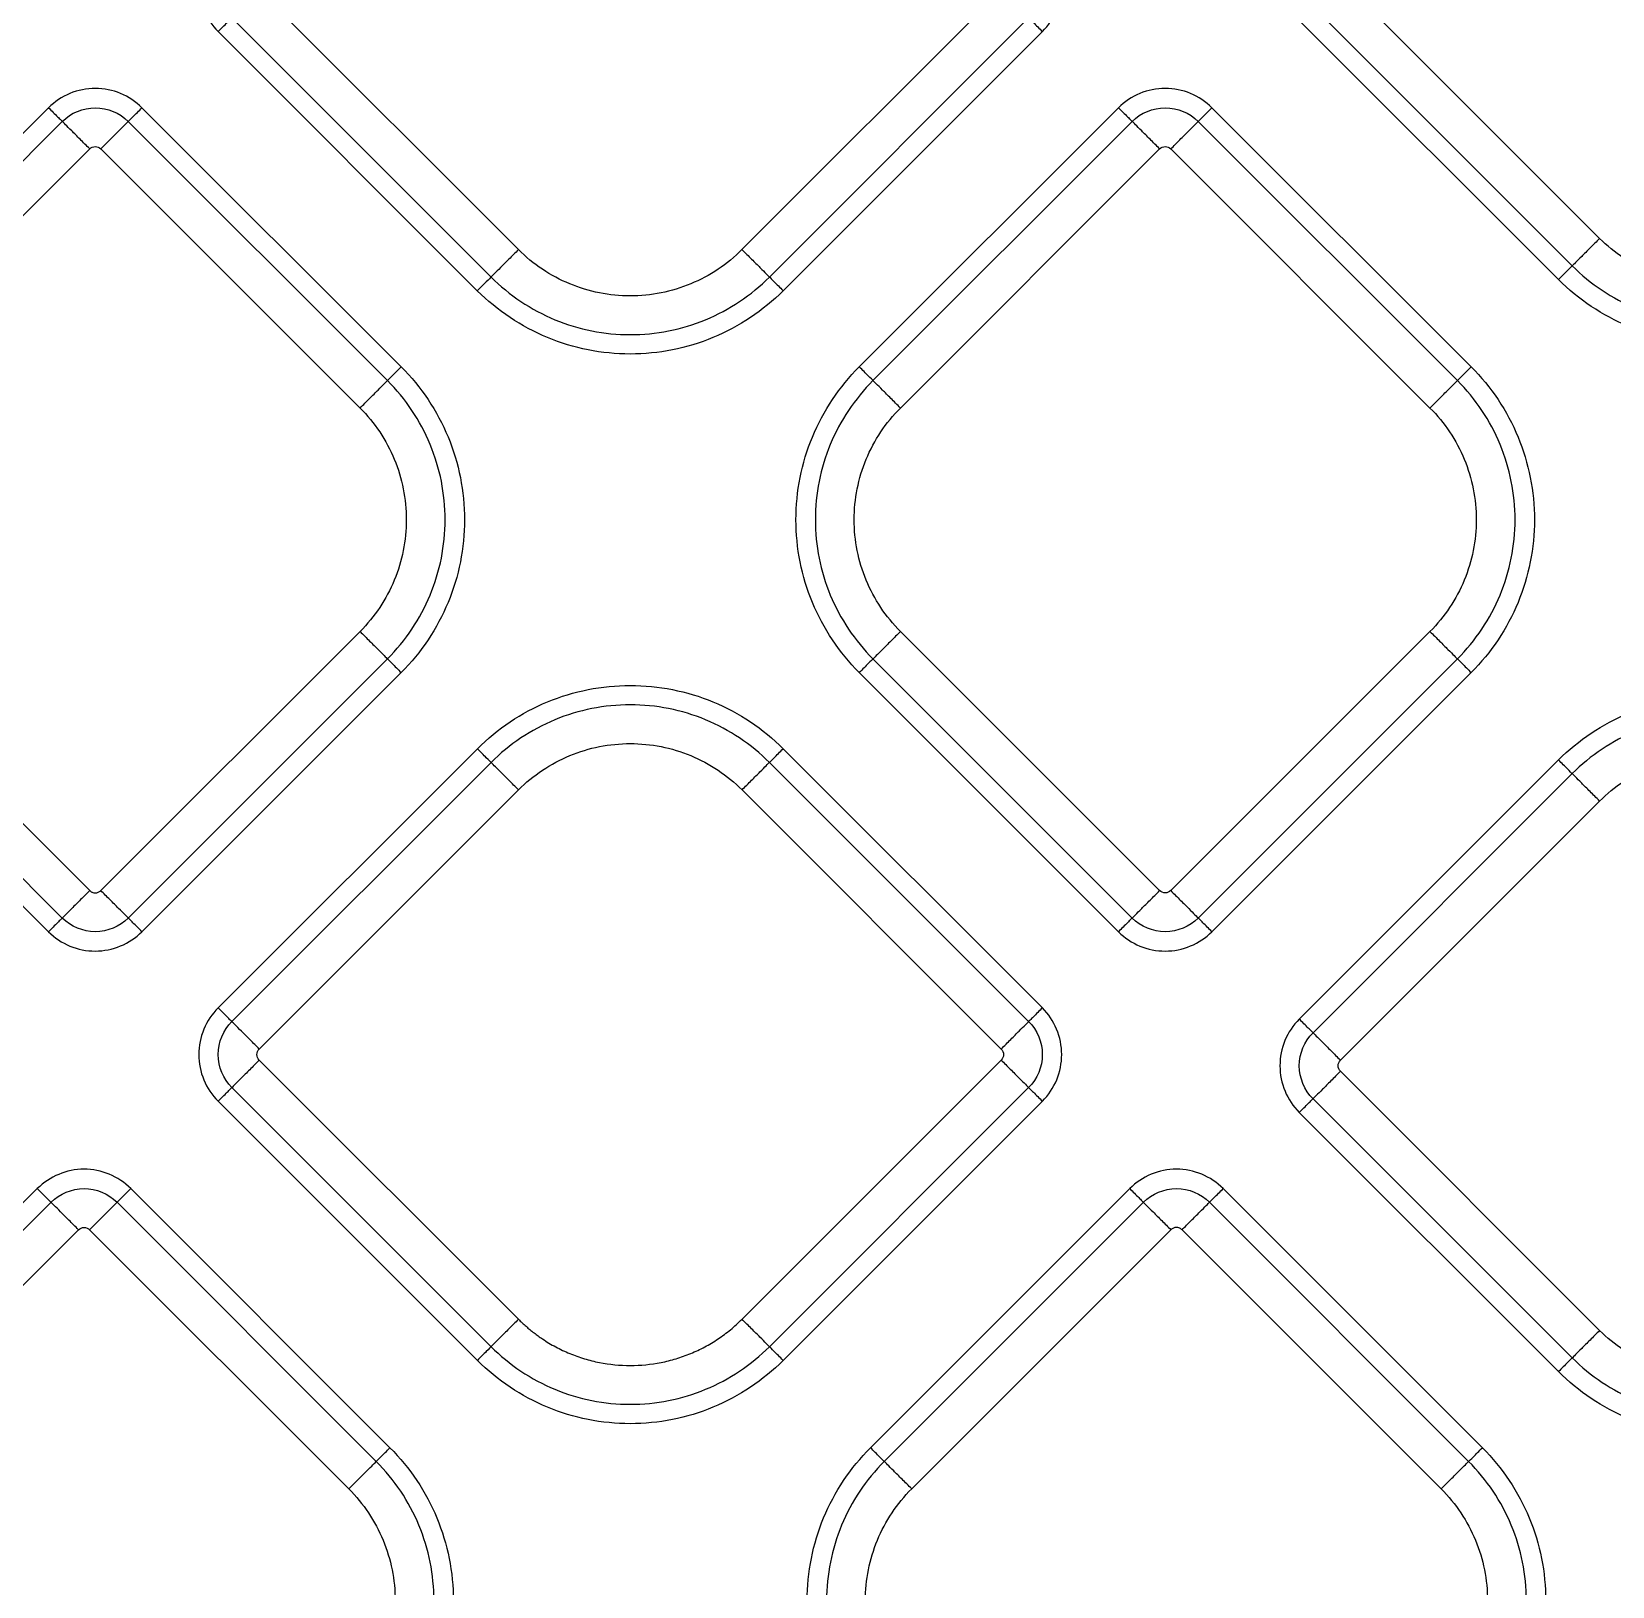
# Model space of a CAD drawing. Extents: x 525 to 613, y 487 to 635.
# Drawn here: x 567.463 to 571.481, y 541.13 to 545.083 of the extents above; entities that cross this region are included whole.
import ezdxf

# ---------------------------------------------------------------- set-up
doc = ezdxf.new("R2010")
doc.units = 0
doc.header["$MEASUREMENT"] = 0
doc.layers.add('1', color=4, linetype='Continuous')
doc.layers.add('STD TEST', color=3, linetype='Continuous')

# ---------------------------------------------------------------- blocks, each defined once
blk = doc.blocks.new('2023 VANGUARD')
at = {"layer": '1', "color": 3, "linetype": 'Continuous', "lineweight": 25}
for p, q in [((2.489, -48.134), (1.8302, -47.4751)), ((-0.259, -48.1625), (-0.9178, -47.5036)), ((0.968, -47.5036), (0.3091, -48.1625)), ((1.7605, -47.5449), (2.4193, -48.2037)), ((-1.0224, -47.6082), (-0.3636, -48.2671)), ((-0.9875, -47.5734), (-0.3287, -48.2322)), ((0.3789, -48.2322), (1.0377, -47.5734)), ((0.4137, -48.2671), (1.0726, -47.6082)), ((1.7256, -47.5797), (2.3845, -48.2386)), ((-1.4534, -47.8018), (-2.1122, -48.4606)), ((-0.5571, -48.4606), (-1.2159, -47.8018)), ((1.2661, -47.8018), (0.6073, -48.4606)), ((2.1624, -48.4606), (1.5036, -47.8018)), ((-1.4185, -47.8366), (-2.0773, -48.4954)), ((-0.592, -48.4954), (-1.2508, -47.8366)), ((1.301, -47.8366), (0.6421, -48.4955)), ((2.1275, -48.4955), (1.4687, -47.8366)), ((-2.0076, -48.5652), (-1.3488, -47.9063)), ((-1.3205, -47.9063), (-0.6617, -48.5652)), ((0.7119, -48.5652), (1.3707, -47.9064)), ((1.399, -47.9064), (2.0578, -48.5652)), ((-1.3488, -49.7921), (-2.0076, -49.1333)), ((-0.6617, -49.1333), (-1.3205, -49.7921)), ((1.3707, -49.7922), (0.7119, -49.1333)), ((2.0578, -49.1333), (1.399, -49.7922)), ((-2.0773, -49.203), (-1.4185, -49.8619)), ((-1.2508, -49.8619), (-0.592, -49.203)), ((0.6421, -49.2031), (1.301, -49.8619)), ((1.4687, -49.8619), (2.1275, -49.2031)), ((-2.1122, -49.2379), (-1.4534, -49.8967)), ((-1.2159, -49.8967), (-0.5571, -49.2379)), ((0.6073, -49.2379), (1.2661, -49.8968)), ((1.5036, -49.8968), (2.1624, -49.2379)), ((-0.3635, -49.4314), (-1.0224, -50.0903)), ((1.0726, -50.0903), (0.4138, -49.4314)), ((-0.3287, -49.4663), (-0.9875, -50.1251)), ((1.0377, -50.1251), (0.3789, -49.4663)), ((2.3844, -49.4599), (1.7256, -50.1188)), ((2.4193, -49.4948), (1.7605, -50.1536)), ((-0.9178, -50.1949), (-0.259, -49.536)), ((0.3092, -49.536), (0.968, -50.1949)), ((1.8302, -50.2234), (2.489, -49.5645)), ((-0.259, -50.882), (-0.9178, -50.2231)), ((0.968, -50.2231), (0.3092, -50.882)), ((2.489, -50.9105), (1.8302, -50.2516)), ((-0.9875, -50.2929), (-0.3287, -50.9517)), ((0.3789, -50.9517), (1.0377, -50.2929)), ((-1.0224, -50.3277), (-0.3635, -50.9866)), ((0.4138, -50.9866), (1.0726, -50.3277)), ((1.7605, -50.3214), (2.4193, -50.9802)), ((1.7256, -50.3562), (2.3844, -51.0151)), ((-1.4819, -50.5498), (-2.1407, -51.2086)), ((-0.5856, -51.2086), (-1.2444, -50.5498)), ((1.2946, -50.5498), (0.6358, -51.2086)), ((2.1909, -51.2086), (1.5321, -50.5498)), ((-1.447, -50.5846), (-2.1059, -51.2435)), ((-0.6205, -51.2435), (-1.2793, -50.5846)), ((1.3295, -50.5846), (0.6707, -51.2434)), ((2.156, -51.2434), (1.4972, -50.5846)), ((-2.0361, -51.3132), (-1.3773, -50.6544)), ((-1.349, -50.6544), (-0.6902, -51.3132)), ((0.7404, -51.3132), (1.3992, -50.6543)), ((1.4275, -50.6543), (2.0863, -51.3132))]:
    blk.add_line(p, q, dxfattribs=at)
for points, knots in [([(-1.0224, -47.3708), (-1.0538, -47.4021), (-1.0716, -47.4451), (-1.0716, -47.5338), (-1.0535, -47.5771), (-1.0224, -47.6082)], [0, 0, 0, 0, 0.5, 0.5, 1, 1, 1, 1]), ([(1.0726, -47.6082), (1.1039, -47.5769), (1.1217, -47.5339), (1.1218, -47.4452), (1.1037, -47.4019), (1.0726, -47.3708)], [0, 0, 0, 0, 0.5, 0.5, 1, 1, 1, 1]), ([(-1.0224, -47.6082), (-1.0186, -47.6044), (-1.0146, -47.6004), (-1.0067, -47.5925), (-1.0029, -47.5887), (-0.9963, -47.5821), (-0.9935, -47.5794), (-0.9895, -47.5753), (-0.9882, -47.574), (-0.9875, -47.5734)], [0, 0, 0, 0, 0.25, 0.25, 0.5, 0.5, 0.75, 0.75, 1, 1, 1, 1]), ([(1.0377, -47.5734), (1.0383, -47.574), (1.0396, -47.5753), (1.0437, -47.5794), (1.0464, -47.5821), (1.053, -47.5887), (1.0568, -47.5925), (1.0647, -47.6004), (1.0688, -47.6044), (1.0726, -47.6082)], [0, 0, 0, 0, 0.25, 0.25, 0.5, 0.5, 0.75, 0.75, 1, 1, 1, 1]), ([(-1.2159, -47.8018), (-1.2473, -47.7704), (-1.2903, -47.7526), (-1.3789, -47.7526), (-1.4223, -47.7706), (-1.4534, -47.8018)], [0, 0, 0, 0, 0.5, 0.5, 1, 1, 1, 1]), ([(1.5036, -47.8018), (1.4722, -47.7704), (1.4292, -47.7526), (1.3406, -47.7526), (1.2972, -47.7707), (1.2661, -47.8018)], [0, 0, 0, 0, 0.5, 0.5, 1, 1, 1, 1]), ([(-1.4534, -47.8018), (-1.4496, -47.8056), (-1.4455, -47.8096), (-1.4377, -47.8175), (-1.4338, -47.8213), (-1.4273, -47.8279), (-1.4245, -47.8306), (-1.4204, -47.8347), (-1.4191, -47.836), (-1.4185, -47.8366)], [0, 0, 0, 0, 0.25, 0.25, 0.5, 0.5, 0.75, 0.75, 1, 1, 1, 1]), ([(-1.4185, -47.8366), (-1.3965, -47.8146), (-1.3659, -47.8019), (-1.3033, -47.8019), (-1.2729, -47.8145), (-1.2508, -47.8366)], [0, 0, 0, 0, 0.5, 0.5, 1, 1, 1, 1]), ([(-1.2508, -47.8366), (-1.2502, -47.836), (-1.2489, -47.8347), (-1.2448, -47.8306), (-1.242, -47.8279), (-1.2355, -47.8213), (-1.2316, -47.8175), (-1.2238, -47.8096), (-1.2197, -47.8056), (-1.2159, -47.8018)], [0, 0, 0, 0, 0.25, 0.25, 0.5, 0.5, 0.75, 0.75, 1, 1, 1, 1]), ([(1.2661, -47.8018), (1.2699, -47.8056), (1.274, -47.8096), (1.2818, -47.8175), (1.2856, -47.8213), (1.2922, -47.8279), (1.295, -47.8307), (1.299, -47.8347), (1.3003, -47.836), (1.301, -47.8366)], [0, 0, 0, 0, 0.25, 0.25, 0.5, 0.5, 0.75, 0.75, 1, 1, 1, 1]), ([(1.301, -47.8366), (1.3229, -47.8147), (1.3536, -47.8019), (1.4162, -47.8019), (1.4465, -47.8145), (1.4687, -47.8366)], [0, 0, 0, 0, 0.5, 0.5, 1, 1, 1, 1]), ([(1.4687, -47.8366), (1.4693, -47.836), (1.4706, -47.8347), (1.4747, -47.8307), (1.4774, -47.8279), (1.484, -47.8213), (1.4878, -47.8175), (1.4957, -47.8096), (1.4998, -47.8056), (1.5036, -47.8018)], [0, 0, 0, 0, 0.25, 0.25, 0.5, 0.5, 0.75, 0.75, 1, 1, 1, 1]), ([(-1.3488, -47.9063), (-1.3571, -47.8981), (-1.3653, -47.8898), (-1.3809, -47.8743), (-1.3881, -47.867), (-1.4008, -47.8544), (-1.4061, -47.849), (-1.4143, -47.8408), (-1.4171, -47.838), (-1.4185, -47.8366)], [0, 0, 0, 0, 0.25, 0.25, 0.5, 0.5, 0.75, 0.75, 1, 1, 1, 1]), ([(-1.3205, -47.9063), (-1.3131, -47.8989), (-1.3052, -47.891), (-1.2897, -47.8755), (-1.2821, -47.8679), (-1.2688, -47.8546), (-1.2631, -47.8489), (-1.2548, -47.8406), (-1.2521, -47.8379), (-1.2508, -47.8366)], [0, 0, 0, 0, 0.25, 0.25, 0.5, 0.5, 0.75, 0.75, 1, 1, 1, 1]), ([(1.3707, -47.9064), (1.3624, -47.8981), (1.3542, -47.8898), (1.3386, -47.8743), (1.3314, -47.867), (1.3187, -47.8544), (1.3134, -47.849), (1.3052, -47.8408), (1.3024, -47.838), (1.301, -47.8366)], [0, 0, 0, 0, 0.25, 0.25, 0.5, 0.5, 0.75, 0.75, 1, 1, 1, 1]), ([(1.399, -47.9064), (1.4064, -47.899), (1.4143, -47.8911), (1.4298, -47.8755), (1.4374, -47.8679), (1.4507, -47.8546), (1.4564, -47.849), (1.4647, -47.8406), (1.4674, -47.8379), (1.4687, -47.8366)], [0, 0, 0, 0, 0.25, 0.25, 0.5, 0.5, 0.75, 0.75, 1, 1, 1, 1]), ([(-1.3488, -47.9063), (-1.3451, -47.9026), (-1.3399, -47.9005), (-1.3294, -47.9005), (-1.3242, -47.9026), (-1.3205, -47.9063)], [0, 0, 0, 0, 0.5, 0.5, 1, 1, 1, 1]), ([(1.3707, -47.9064), (1.3744, -47.9027), (1.3796, -47.9005), (1.3901, -47.9005), (1.3953, -47.9027), (1.399, -47.9064)], [0, 0, 0, 0, 0.5, 0.5, 1, 1, 1, 1]), ([(-0.259, -48.1625), (-0.2673, -48.1708), (-0.2755, -48.179), (-0.2911, -48.1945), (-0.2983, -48.2018), (-0.3109, -48.2144), (-0.3163, -48.2198), (-0.3245, -48.228), (-0.3273, -48.2308), (-0.3287, -48.2322)], [0, 0, 0, 0, 0.25, 0.25, 0.5, 0.5, 0.75, 0.75, 1, 1, 1, 1]), ([(0.3091, -48.1625), (0.272, -48.1997), (0.2274, -48.2294), (0.1302, -48.2697), (0.0777, -48.2801), (-0.0275, -48.2801), (-0.0801, -48.2697), (-0.1772, -48.2294), (-0.2218, -48.1997), (-0.259, -48.1625)], [0, 0, 0, 0, 0.25, 0.25, 0.5, 0.5, 0.75, 0.75, 1, 1, 1, 1]), ([(0.3091, -48.1625), (0.3174, -48.1708), (0.3257, -48.179), (0.3412, -48.1945), (0.3485, -48.2018), (0.3611, -48.2144), (0.3665, -48.2198), (0.3747, -48.228), (0.3775, -48.2308), (0.3789, -48.2322)], [0, 0, 0, 0, 0.25, 0.25, 0.5, 0.5, 0.75, 0.75, 1, 1, 1, 1]), ([(2.489, -48.134), (2.4808, -48.1422), (2.4725, -48.1505), (2.457, -48.166), (2.4497, -48.1733), (2.4371, -48.1859), (2.4317, -48.1913), (2.4235, -48.1995), (2.4207, -48.2023), (2.4193, -48.2037)], [0, 0, 0, 0, 0.25, 0.25, 0.5, 0.5, 0.75, 0.75, 1, 1, 1, 1]), ([(3.0572, -48.134), (3.02, -48.1712), (2.9754, -48.2009), (2.8783, -48.2412), (2.8257, -48.2516), (2.7205, -48.2516), (2.668, -48.2412), (2.5708, -48.2009), (2.5262, -48.1712), (2.489, -48.134)], [0, 0, 0, 0, 0.25, 0.25, 0.5, 0.5, 0.75, 0.75, 1, 1, 1, 1]), ([(2.4193, -48.2037), (2.4179, -48.2051), (2.4136, -48.2094), (2.401, -48.222), (2.3927, -48.2303), (2.3845, -48.2386)], [0, 0, 0, 0, 0.5, 0.5, 1, 1, 1, 1]), ([(2.4193, -48.2037), (2.4656, -48.25), (2.5211, -48.2871), (2.6421, -48.3372), (2.7076, -48.3502), (2.8386, -48.3502), (2.9041, -48.3372), (3.0251, -48.2871), (3.0806, -48.25), (3.1269, -48.2037)], [0, 0, 0, 0, 0.25, 0.25, 0.5, 0.5, 0.75, 0.75, 1, 1, 1, 1]), ([(-0.3287, -48.2322), (-0.3301, -48.2336), (-0.3344, -48.2379), (-0.3471, -48.2506), (-0.3553, -48.2588), (-0.3636, -48.2671)], [0, 0, 0, 0, 0.5, 0.5, 1, 1, 1, 1]), ([(-0.3287, -48.2322), (-0.2824, -48.2785), (-0.2269, -48.3156), (-0.1059, -48.3657), (-0.0404, -48.3787), (0.0906, -48.3787), (0.156, -48.3657), (0.2771, -48.3156), (0.3326, -48.2785), (0.3789, -48.2322)], [0, 0, 0, 0, 0.25, 0.25, 0.5, 0.5, 0.75, 0.75, 1, 1, 1, 1]), ([(0.3789, -48.2322), (0.3802, -48.2336), (0.3846, -48.2379), (0.3972, -48.2506), (0.4055, -48.2588), (0.4137, -48.2671)], [0, 0, 0, 0, 0.5, 0.5, 1, 1, 1, 1]), ([(3.1618, -48.2386), (3.1109, -48.2894), (3.0499, -48.3302), (2.917, -48.3852), (2.8451, -48.3995), (2.7012, -48.3995), (2.6292, -48.3852), (2.4963, -48.3302), (2.4353, -48.2894), (2.3845, -48.2386)], [0, 0, 0, 0, 0.25, 0.25, 0.5, 0.5, 0.75, 0.75, 1, 1, 1, 1]), ([(0.4137, -48.2671), (0.3629, -48.3179), (0.3019, -48.3587), (0.1689, -48.4137), (0.097, -48.428), (-0.0469, -48.428), (-0.1188, -48.4137), (-0.2517, -48.3587), (-0.3127, -48.3179), (-0.3636, -48.2671)], [0, 0, 0, 0, 0.25, 0.25, 0.5, 0.5, 0.75, 0.75, 1, 1, 1, 1]), ([(-0.592, -48.4954), (-0.5906, -48.4941), (-0.5862, -48.4897), (-0.5736, -48.4771), (-0.5654, -48.4689), (-0.5571, -48.4606)], [0, 0, 0, 0, 0.5, 0.5, 1, 1, 1, 1]), ([(-0.5571, -48.4606), (-0.5062, -48.5115), (-0.4655, -48.5724), (-0.4104, -48.7054), (-0.3961, -48.7773), (-0.3961, -48.9212), (-0.4104, -48.9931), (-0.4655, -49.126), (-0.5062, -49.187), (-0.5571, -49.2379)], [0, 0, 0, 0, 0.25, 0.25, 0.5, 0.5, 0.75, 0.75, 1, 1, 1, 1]), ([(0.6073, -49.2379), (0.5564, -49.187), (0.5157, -49.1261), (0.4606, -48.9931), (0.4463, -48.9212), (0.4463, -48.7773), (0.4606, -48.7054), (0.5157, -48.5725), (0.5564, -48.5115), (0.6073, -48.4606)], [0, 0, 0, 0, 0.25, 0.25, 0.5, 0.5, 0.75, 0.75, 1, 1, 1, 1]), ([(0.6421, -48.4955), (0.6408, -48.4941), (0.6364, -48.4898), (0.6238, -48.4771), (0.6155, -48.4689), (0.6073, -48.4606)], [0, 0, 0, 0, 0.5, 0.5, 1, 1, 1, 1]), ([(2.1275, -48.4955), (2.1289, -48.4941), (2.1333, -48.4898), (2.1459, -48.4771), (2.1541, -48.4689), (2.1624, -48.4606)], [0, 0, 0, 0, 0.5, 0.5, 1, 1, 1, 1]), ([(2.1624, -48.4606), (2.2133, -48.5115), (2.254, -48.5725), (2.3091, -48.7054), (2.3234, -48.7773), (2.3234, -48.9212), (2.3091, -48.9931), (2.254, -49.1261), (2.2133, -49.187), (2.1624, -49.2379)], [0, 0, 0, 0, 0.25, 0.25, 0.5, 0.5, 0.75, 0.75, 1, 1, 1, 1]), ([(-0.6617, -48.5652), (-0.6534, -48.5569), (-0.6451, -48.5486), (-0.6296, -48.5331), (-0.6223, -48.5258), (-0.6097, -48.5132), (-0.6043, -48.5078), (-0.5962, -48.4996), (-0.5933, -48.4968), (-0.592, -48.4954)], [0, 0, 0, 0, 0.25, 0.25, 0.5, 0.5, 0.75, 0.75, 1, 1, 1, 1]), ([(-0.592, -49.203), (-0.5456, -49.1567), (-0.5086, -49.1012), (-0.4584, -48.9802), (-0.4454, -48.9147), (-0.4454, -48.7837), (-0.4584, -48.7183), (-0.5086, -48.5973), (-0.5456, -48.5418), (-0.592, -48.4954)], [0, 0, 0, 0, 0.25, 0.25, 0.5, 0.5, 0.75, 0.75, 1, 1, 1, 1]), ([(0.6421, -48.4955), (0.5958, -48.5418), (0.5587, -48.5973), (0.5086, -48.7183), (0.4956, -48.7838), (0.4956, -48.9148), (0.5086, -48.9802), (0.5587, -49.1012), (0.5958, -49.1567), (0.6421, -49.2031)], [0, 0, 0, 0, 0.25, 0.25, 0.5, 0.5, 0.75, 0.75, 1, 1, 1, 1]), ([(0.7119, -48.5652), (0.7036, -48.5569), (0.6953, -48.5487), (0.6798, -48.5331), (0.6725, -48.5259), (0.6599, -48.5132), (0.6545, -48.5079), (0.6463, -48.4997), (0.6435, -48.4969), (0.6421, -48.4955)], [0, 0, 0, 0, 0.25, 0.25, 0.5, 0.5, 0.75, 0.75, 1, 1, 1, 1]), ([(2.0578, -48.5652), (2.0661, -48.5569), (2.0743, -48.5487), (2.0899, -48.5331), (2.0971, -48.5259), (2.1098, -48.5132), (2.1151, -48.5079), (2.1233, -48.4997), (2.1262, -48.4969), (2.1275, -48.4955)], [0, 0, 0, 0, 0.25, 0.25, 0.5, 0.5, 0.75, 0.75, 1, 1, 1, 1]), ([(2.1275, -49.2031), (2.1738, -49.1567), (2.2109, -49.1012), (2.2611, -48.9802), (2.2741, -48.9148), (2.2741, -48.7838), (2.2611, -48.7183), (2.2109, -48.5973), (2.1738, -48.5418), (2.1275, -48.4955)], [0, 0, 0, 0, 0.25, 0.25, 0.5, 0.5, 0.75, 0.75, 1, 1, 1, 1]), ([(-0.6617, -48.5652), (-0.6245, -48.6024), (-0.5947, -48.6469), (-0.5545, -48.7441), (-0.544, -48.7966), (-0.544, -48.9018), (-0.5545, -48.9544), (-0.5947, -49.0516), (-0.6245, -49.0961), (-0.6617, -49.1333)], [0, 0, 0, 0, 0.25, 0.25, 0.5, 0.5, 0.75, 0.75, 1, 1, 1, 1]), ([(0.7119, -49.1333), (0.6747, -49.0961), (0.6449, -49.0516), (0.6047, -48.9544), (0.5942, -48.9019), (0.5942, -48.7967), (0.6047, -48.7441), (0.6449, -48.6469), (0.6747, -48.6024), (0.7119, -48.5652)], [0, 0, 0, 0, 0.25, 0.25, 0.5, 0.5, 0.75, 0.75, 1, 1, 1, 1]), ([(2.0578, -48.5652), (2.095, -48.6024), (2.1248, -48.6469), (2.165, -48.7441), (2.1755, -48.7967), (2.1755, -48.9019), (2.165, -48.9544), (2.1248, -49.0516), (2.095, -49.0961), (2.0578, -49.1333)], [0, 0, 0, 0, 0.25, 0.25, 0.5, 0.5, 0.75, 0.75, 1, 1, 1, 1]), ([(-0.6617, -49.1333), (-0.6534, -49.1416), (-0.6451, -49.1498), (-0.6296, -49.1654), (-0.6223, -49.1726), (-0.6097, -49.1853), (-0.6043, -49.1906), (-0.5962, -49.1988), (-0.5933, -49.2016), (-0.592, -49.203)], [0, 0, 0, 0, 0.25, 0.25, 0.5, 0.5, 0.75, 0.75, 1, 1, 1, 1]), ([(0.7119, -49.1333), (0.7036, -49.1416), (0.6953, -49.1499), (0.6798, -49.1654), (0.6725, -49.1727), (0.6599, -49.1853), (0.6545, -49.1907), (0.6463, -49.1989), (0.6435, -49.2017), (0.6421, -49.2031)], [0, 0, 0, 0, 0.25, 0.25, 0.5, 0.5, 0.75, 0.75, 1, 1, 1, 1]), ([(2.0578, -49.1333), (2.0661, -49.1416), (2.0743, -49.1499), (2.0899, -49.1654), (2.0971, -49.1727), (2.1098, -49.1853), (2.1151, -49.1907), (2.1233, -49.1989), (2.1262, -49.2017), (2.1275, -49.2031)], [0, 0, 0, 0, 0.25, 0.25, 0.5, 0.5, 0.75, 0.75, 1, 1, 1, 1]), ([(-0.592, -49.203), (-0.5906, -49.2044), (-0.5862, -49.2087), (-0.5736, -49.2214), (-0.5654, -49.2296), (-0.5571, -49.2379)], [0, 0, 0, 0, 0.5, 0.5, 1, 1, 1, 1]), ([(0.6421, -49.2031), (0.6408, -49.2044), (0.6364, -49.2088), (0.6238, -49.2214), (0.6155, -49.2296), (0.6073, -49.2379)], [0, 0, 0, 0, 0.5, 0.5, 1, 1, 1, 1]), ([(2.1275, -49.2031), (2.1289, -49.2044), (2.1333, -49.2088), (2.1459, -49.2214), (2.1541, -49.2296), (2.1624, -49.2379)], [0, 0, 0, 0, 0.5, 0.5, 1, 1, 1, 1]), ([(-0.3635, -49.4314), (-0.3127, -49.3806), (-0.2517, -49.3398), (-0.1188, -49.2848), (-0.0468, -49.2705), (0.0971, -49.2705), (0.169, -49.2848), (0.3019, -49.3398), (0.3629, -49.3806), (0.4138, -49.4314)], [0, 0, 0, 0, 0.25, 0.25, 0.5, 0.5, 0.75, 0.75, 1, 1, 1, 1]), ([(0.3789, -49.4663), (0.3326, -49.42), (0.2771, -49.3829), (0.1561, -49.3328), (0.0906, -49.3198), (-0.0404, -49.3198), (-0.1059, -49.3328), (-0.2269, -49.3829), (-0.2824, -49.42), (-0.3287, -49.4663)], [0, 0, 0, 0, 0.25, 0.25, 0.5, 0.5, 0.75, 0.75, 1, 1, 1, 1]), ([(2.3844, -49.4599), (2.4353, -49.4091), (2.4963, -49.3683), (2.6292, -49.3133), (2.7011, -49.299), (2.845, -49.299), (2.9169, -49.3133), (3.0499, -49.3683), (3.1109, -49.4091), (3.1617, -49.4599)], [0, 0, 0, 0, 0.25, 0.25, 0.5, 0.5, 0.75, 0.75, 1, 1, 1, 1]), ([(3.1269, -49.4948), (3.0806, -49.4485), (3.0251, -49.4114), (2.904, -49.3613), (2.8386, -49.3483), (2.7076, -49.3483), (2.6421, -49.3613), (2.5211, -49.4114), (2.4656, -49.4485), (2.4193, -49.4948)], [0, 0, 0, 0, 0.25, 0.25, 0.5, 0.5, 0.75, 0.75, 1, 1, 1, 1]), ([(-0.259, -49.536), (-0.2218, -49.4988), (-0.1772, -49.4691), (-0.08, -49.4288), (-0.0275, -49.4184), (0.0777, -49.4184), (0.1303, -49.4288), (0.2274, -49.4691), (0.272, -49.4988), (0.3092, -49.536)], [0, 0, 0, 0, 0.25, 0.25, 0.5, 0.5, 0.75, 0.75, 1, 1, 1, 1]), ([(-0.3287, -49.4663), (-0.3301, -49.4649), (-0.3344, -49.4606), (-0.347, -49.4479), (-0.3553, -49.4397), (-0.3635, -49.4314)], [0, 0, 0, 0, 0.5, 0.5, 1, 1, 1, 1]), ([(0.3789, -49.4663), (0.3803, -49.4649), (0.3846, -49.4606), (0.3973, -49.4479), (0.4055, -49.4397), (0.4138, -49.4314)], [0, 0, 0, 0, 0.5, 0.5, 1, 1, 1, 1]), ([(2.489, -49.5645), (2.5262, -49.5273), (2.5708, -49.4976), (2.6679, -49.4573), (2.7205, -49.4469), (2.8257, -49.4469), (2.8782, -49.4573), (2.9754, -49.4976), (3.02, -49.5273), (3.0571, -49.5645)], [0, 0, 0, 0, 0.25, 0.25, 0.5, 0.5, 0.75, 0.75, 1, 1, 1, 1]), ([(-0.259, -49.536), (-0.2672, -49.5278), (-0.2755, -49.5195), (-0.291, -49.504), (-0.2983, -49.4967), (-0.3109, -49.4841), (-0.3163, -49.4787), (-0.3245, -49.4705), (-0.3273, -49.4677), (-0.3287, -49.4663)], [0, 0, 0, 0, 0.25, 0.25, 0.5, 0.5, 0.75, 0.75, 1, 1, 1, 1]), ([(0.3092, -49.536), (0.3174, -49.5278), (0.3257, -49.5195), (0.3412, -49.504), (0.3485, -49.4967), (0.3611, -49.4841), (0.3665, -49.4787), (0.3747, -49.4705), (0.3775, -49.4677), (0.3789, -49.4663)], [0, 0, 0, 0, 0.25, 0.25, 0.5, 0.5, 0.75, 0.75, 1, 1, 1, 1]), ([(2.4193, -49.4948), (2.4179, -49.4934), (2.4136, -49.4891), (2.4009, -49.4765), (2.3927, -49.4682), (2.3844, -49.4599)], [0, 0, 0, 0, 0.5, 0.5, 1, 1, 1, 1]), ([(2.489, -49.5645), (2.4807, -49.5563), (2.4725, -49.548), (2.4569, -49.5325), (2.4497, -49.5252), (2.4371, -49.5126), (2.4317, -49.5072), (2.4235, -49.499), (2.4207, -49.4962), (2.4193, -49.4948)], [0, 0, 0, 0, 0.25, 0.25, 0.5, 0.5, 0.75, 0.75, 1, 1, 1, 1]), ([(-1.3488, -49.7921), (-1.3562, -49.7995), (-1.3641, -49.8074), (-1.3796, -49.823), (-1.3872, -49.8306), (-1.4005, -49.8439), (-1.4062, -49.8495), (-1.4145, -49.8579), (-1.4172, -49.8606), (-1.4185, -49.8619)], [0, 0, 0, 0, 0.25, 0.25, 0.5, 0.5, 0.75, 0.75, 1, 1, 1, 1]), ([(-1.3488, -49.7921), (-1.3482, -49.7927), (-1.3469, -49.7939), (-1.3447, -49.7954), (-1.3419, -49.7967), (-1.3386, -49.7977), (-1.3347, -49.7981), (-1.3307, -49.7977), (-1.327, -49.7966), (-1.3234, -49.7948), (-1.3215, -49.793), (-1.3205, -49.7921)], [0, 0, 0, 0, 0.083478, 0.166388, 0.250171, 0.374789, 0.500105, 0.62472, 0.750039, 0.874841, 1, 1, 1, 1]), ([(-1.2508, -49.8619), (-1.2521, -49.8606), (-1.2548, -49.8579), (-1.2631, -49.8495), (-1.2688, -49.8439), (-1.2821, -49.8306), (-1.2897, -49.823), (-1.3052, -49.8074), (-1.3131, -49.7995), (-1.3205, -49.7921)], [0, 0, 0, 0, 0.25, 0.25, 0.5, 0.5, 0.75, 0.75, 1, 1, 1, 1]), ([(1.301, -49.8619), (1.3024, -49.8605), (1.3052, -49.8577), (1.3134, -49.8495), (1.3187, -49.8441), (1.3314, -49.8315), (1.3386, -49.8242), (1.3542, -49.8087), (1.3624, -49.8004), (1.3707, -49.7922)], [0, 0, 0, 0, 0.25, 0.25, 0.5, 0.5, 0.75, 0.75, 1, 1, 1, 1]), ([(1.399, -49.7922), (1.3953, -49.7959), (1.3901, -49.798), (1.3796, -49.798), (1.3744, -49.7959), (1.3707, -49.7922)], [0, 0, 0, 0, 0.5, 0.5, 1, 1, 1, 1]), ([(1.399, -49.7922), (1.4072, -49.8004), (1.4155, -49.8087), (1.431, -49.8242), (1.4383, -49.8315), (1.4509, -49.8441), (1.4563, -49.8495), (1.4645, -49.8577), (1.4673, -49.8605), (1.4687, -49.8619)], [0, 0, 0, 0, 0.25, 0.25, 0.5, 0.5, 0.75, 0.75, 1, 1, 1, 1]), ([(-1.4185, -49.8619), (-1.4191, -49.8625), (-1.4204, -49.8638), (-1.4245, -49.8678), (-1.4273, -49.8706), (-1.4338, -49.8772), (-1.4377, -49.881), (-1.4455, -49.8889), (-1.4496, -49.8929), (-1.4534, -49.8967)], [0, 0, 0, 0, 0.25, 0.25, 0.5, 0.5, 0.75, 0.75, 1, 1, 1, 1]), ([(-1.4534, -49.8967), (-1.422, -49.9281), (-1.3791, -49.9459), (-1.2904, -49.9459), (-1.247, -49.9278), (-1.2159, -49.8967)], [0, 0, 0, 0, 0.5, 0.5, 1, 1, 1, 1]), ([(-1.2508, -49.8619), (-1.2728, -49.8838), (-1.3034, -49.8966), (-1.366, -49.8966), (-1.3964, -49.884), (-1.4185, -49.8619)], [0, 0, 0, 0, 0.5, 0.5, 1, 1, 1, 1]), ([(-1.2159, -49.8967), (-1.2197, -49.8929), (-1.2238, -49.8889), (-1.2316, -49.881), (-1.2355, -49.8772), (-1.242, -49.8706), (-1.2448, -49.8678), (-1.2489, -49.8638), (-1.2502, -49.8625), (-1.2508, -49.8619)], [0, 0, 0, 0, 0.25, 0.25, 0.5, 0.5, 0.75, 0.75, 1, 1, 1, 1]), ([(1.301, -49.8619), (1.3003, -49.8625), (1.299, -49.8638), (1.295, -49.8679), (1.2922, -49.8706), (1.2856, -49.8772), (1.2818, -49.881), (1.274, -49.8889), (1.2699, -49.8929), (1.2661, -49.8968)], [0, 0, 0, 0, 0.25, 0.25, 0.5, 0.5, 0.75, 0.75, 1, 1, 1, 1]), ([(1.2661, -49.8968), (1.2975, -49.9281), (1.3404, -49.9459), (1.4291, -49.9459), (1.4725, -49.9279), (1.5036, -49.8968)], [0, 0, 0, 0, 0.5, 0.5, 1, 1, 1, 1]), ([(1.4687, -49.8619), (1.4467, -49.8839), (1.4161, -49.8966), (1.3535, -49.8966), (1.3231, -49.884), (1.301, -49.8619)], [0, 0, 0, 0, 0.5, 0.5, 1, 1, 1, 1]), ([(1.5036, -49.8968), (1.4998, -49.8929), (1.4957, -49.8889), (1.4878, -49.881), (1.484, -49.8772), (1.4774, -49.8706), (1.4747, -49.8679), (1.4706, -49.8638), (1.4693, -49.8625), (1.4687, -49.8619)], [0, 0, 0, 0, 0.25, 0.25, 0.5, 0.5, 0.75, 0.75, 1, 1, 1, 1]), ([(-1.0224, -50.0903), (-1.0537, -50.1216), (-1.0715, -50.1646), (-1.0716, -50.2533), (-1.0535, -50.2966), (-1.0224, -50.3277)], [0, 0, 0, 0, 0.5, 0.5, 1, 1, 1, 1]), ([(-0.9875, -50.1251), (-0.9881, -50.1245), (-0.9894, -50.1232), (-0.9935, -50.1192), (-0.9963, -50.1164), (-1.0028, -50.1098), (-1.0067, -50.106), (-1.0145, -50.0981), (-1.0186, -50.0941), (-1.0224, -50.0903)], [0, 0, 0, 0, 0.25, 0.25, 0.5, 0.5, 0.75, 0.75, 1, 1, 1, 1]), ([(1.0726, -50.0903), (1.0688, -50.0941), (1.0647, -50.0981), (1.0569, -50.106), (1.0531, -50.1098), (1.0465, -50.1164), (1.0437, -50.1192), (1.0397, -50.1232), (1.0384, -50.1245), (1.0377, -50.1251)], [0, 0, 0, 0, 0.25, 0.25, 0.5, 0.5, 0.75, 0.75, 1, 1, 1, 1]), ([(1.0726, -50.3277), (1.104, -50.2964), (1.1218, -50.2534), (1.1218, -50.1647), (1.1037, -50.1214), (1.0726, -50.0903)], [0, 0, 0, 0, 0.5, 0.5, 1, 1, 1, 1]), ([(-0.9875, -50.2929), (-1.0095, -50.2709), (-1.0223, -50.2403), (-1.0222, -50.1776), (-1.0097, -50.1473), (-0.9875, -50.1251)], [0, 0, 0, 0, 0.5, 0.5, 1, 1, 1, 1]), ([(-0.9178, -50.1949), (-0.9252, -50.1875), (-0.9331, -50.1795), (-0.9486, -50.164), (-0.9562, -50.1564), (-0.9695, -50.1431), (-0.9752, -50.1375), (-0.9835, -50.1291), (-0.9862, -50.1264), (-0.9875, -50.1251)], [0, 0, 0, 0, 0.25, 0.25, 0.5, 0.5, 0.75, 0.75, 1, 1, 1, 1]), ([(0.968, -50.1949), (0.9763, -50.1866), (0.9845, -50.1783), (1.0001, -50.1628), (1.0073, -50.1555), (1.02, -50.1429), (1.0253, -50.1375), (1.0335, -50.1293), (1.0364, -50.1265), (1.0377, -50.1251)], [0, 0, 0, 0, 0.25, 0.25, 0.5, 0.5, 0.75, 0.75, 1, 1, 1, 1]), ([(1.0377, -50.1251), (1.0597, -50.1471), (1.0725, -50.1777), (1.0725, -50.2404), (1.0599, -50.2707), (1.0377, -50.2929)], [0, 0, 0, 0, 0.5, 0.5, 1, 1, 1, 1]), ([(1.7256, -50.1188), (1.6942, -50.1501), (1.6764, -50.1931), (1.6764, -50.2818), (1.6945, -50.3251), (1.7256, -50.3562)], [0, 0, 0, 0, 0.5, 0.5, 1, 1, 1, 1]), ([(1.7605, -50.1536), (1.7598, -50.153), (1.7585, -50.1517), (1.7545, -50.1477), (1.7517, -50.1449), (1.7451, -50.1383), (1.7413, -50.1345), (1.7334, -50.1266), (1.7294, -50.1226), (1.7256, -50.1188)], [0, 0, 0, 0, 0.25, 0.25, 0.5, 0.5, 0.75, 0.75, 1, 1, 1, 1]), ([(1.7605, -50.3214), (1.7385, -50.2994), (1.7257, -50.2688), (1.7257, -50.2061), (1.7383, -50.1758), (1.7605, -50.1536)], [0, 0, 0, 0, 0.5, 0.5, 1, 1, 1, 1]), ([(1.7605, -50.1536), (1.7618, -50.155), (1.7647, -50.1578), (1.7728, -50.166), (1.7782, -50.1714), (1.7908, -50.184), (1.7981, -50.1913), (1.8136, -50.2068), (1.8219, -50.2151), (1.8302, -50.2234)], [0, 0, 0, 0, 0.25, 0.25, 0.5, 0.5, 0.75, 0.75, 1, 1, 1, 1]), ([(-0.9178, -50.2231), (-0.9215, -50.2194), (-0.9237, -50.2142), (-0.9237, -50.2038), (-0.9215, -50.1986), (-0.9178, -50.1949)], [0, 0, 0, 0, 0.5, 0.5, 1, 1, 1, 1]), ([(0.968, -50.1949), (0.9717, -50.1986), (0.9739, -50.2038), (0.9739, -50.2142), (0.9717, -50.2194), (0.968, -50.2231)], [0, 0, 0, 0, 0.5, 0.5, 1, 1, 1, 1]), ([(-0.9178, -50.2231), (-0.9261, -50.2314), (-0.9343, -50.2397), (-0.9499, -50.2552), (-0.9571, -50.2625), (-0.9698, -50.2751), (-0.9751, -50.2805), (-0.9833, -50.2887), (-0.9861, -50.2915), (-0.9875, -50.2929)], [0, 0, 0, 0, 0.25, 0.25, 0.5, 0.5, 0.75, 0.75, 1, 1, 1, 1]), ([(0.968, -50.2231), (0.9754, -50.2305), (0.9833, -50.2384), (0.9989, -50.254), (1.0065, -50.2616), (1.0198, -50.2749), (1.0254, -50.2805), (1.0337, -50.2889), (1.0364, -50.2916), (1.0377, -50.2929)], [0, 0, 0, 0, 0.25, 0.25, 0.5, 0.5, 0.75, 0.75, 1, 1, 1, 1]), ([(1.8302, -50.2516), (1.8219, -50.2599), (1.8136, -50.2682), (1.7981, -50.2837), (1.7908, -50.291), (1.7782, -50.3036), (1.7728, -50.309), (1.7647, -50.3172), (1.7618, -50.32), (1.7605, -50.3214)], [0, 0, 0, 0, 0.25, 0.25, 0.5, 0.5, 0.75, 0.75, 1, 1, 1, 1]), ([(1.8302, -50.2516), (1.8265, -50.2479), (1.8243, -50.2427), (1.8243, -50.2323), (1.8265, -50.2271), (1.8302, -50.2234)], [0, 0, 0, 0, 0.5, 0.5, 1, 1, 1, 1]), ([(-1.0224, -50.3277), (-1.0186, -50.3239), (-1.0145, -50.3199), (-1.0067, -50.312), (-1.0028, -50.3082), (-0.9963, -50.3016), (-0.9935, -50.2988), (-0.9894, -50.2948), (-0.9881, -50.2935), (-0.9875, -50.2929)], [0, 0, 0, 0, 0.25, 0.25, 0.5, 0.5, 0.75, 0.75, 1, 1, 1, 1]), ([(1.0377, -50.2929), (1.0384, -50.2935), (1.0397, -50.2948), (1.0437, -50.2988), (1.0465, -50.3016), (1.0531, -50.3082), (1.0569, -50.312), (1.0647, -50.3199), (1.0688, -50.3239), (1.0726, -50.3277)], [0, 0, 0, 0, 0.25, 0.25, 0.5, 0.5, 0.75, 0.75, 1, 1, 1, 1]), ([(1.7256, -50.3562), (1.7294, -50.3524), (1.7334, -50.3484), (1.7413, -50.3405), (1.7451, -50.3367), (1.7517, -50.3301), (1.7545, -50.3274), (1.7585, -50.3233), (1.7598, -50.322), (1.7605, -50.3214)], [0, 0, 0, 0, 0.25, 0.25, 0.5, 0.5, 0.75, 0.75, 1, 1, 1, 1]), ([(-1.2444, -50.5498), (-1.2758, -50.5184), (-1.3188, -50.5006), (-1.4074, -50.5006), (-1.4508, -50.5187), (-1.4819, -50.5498)], [0, 0, 0, 0, 0.5, 0.5, 1, 1, 1, 1]), ([(1.5321, -50.5498), (1.5007, -50.5184), (1.4577, -50.5006), (1.3691, -50.5006), (1.3257, -50.5186), (1.2946, -50.5498)], [0, 0, 0, 0, 0.5, 0.5, 1, 1, 1, 1]), ([(-1.4819, -50.5498), (-1.4781, -50.5536), (-1.474, -50.5576), (-1.4662, -50.5655), (-1.4624, -50.5693), (-1.4558, -50.5759), (-1.453, -50.5787), (-1.449, -50.5827), (-1.4477, -50.584), (-1.447, -50.5846)], [0, 0, 0, 0, 0.25, 0.25, 0.5, 0.5, 0.75, 0.75, 1, 1, 1, 1]), ([(-1.447, -50.5846), (-1.4251, -50.5627), (-1.3944, -50.5499), (-1.3318, -50.5499), (-1.3015, -50.5625), (-1.2793, -50.5846)], [0, 0, 0, 0, 0.5, 0.5, 1, 1, 1, 1]), ([(-1.2793, -50.5846), (-1.2787, -50.584), (-1.2774, -50.5827), (-1.2733, -50.5787), (-1.2706, -50.5759), (-1.264, -50.5693), (-1.2602, -50.5655), (-1.2523, -50.5576), (-1.2482, -50.5536), (-1.2444, -50.5498)], [0, 0, 0, 0, 0.25, 0.25, 0.5, 0.5, 0.75, 0.75, 1, 1, 1, 1]), ([(1.2946, -50.5498), (1.2984, -50.5536), (1.3025, -50.5576), (1.3103, -50.5655), (1.3142, -50.5693), (1.3207, -50.5759), (1.3235, -50.5786), (1.3276, -50.5827), (1.3289, -50.584), (1.3295, -50.5846)], [0, 0, 0, 0, 0.25, 0.25, 0.5, 0.5, 0.75, 0.75, 1, 1, 1, 1]), ([(1.3295, -50.5846), (1.3515, -50.5626), (1.3821, -50.5499), (1.4447, -50.5499), (1.4751, -50.5625), (1.4972, -50.5846)], [0, 0, 0, 0, 0.5, 0.5, 1, 1, 1, 1]), ([(1.4972, -50.5846), (1.4978, -50.584), (1.4991, -50.5827), (1.5032, -50.5786), (1.506, -50.5759), (1.5125, -50.5693), (1.5164, -50.5655), (1.5242, -50.5576), (1.5283, -50.5536), (1.5321, -50.5498)], [0, 0, 0, 0, 0.25, 0.25, 0.5, 0.5, 0.75, 0.75, 1, 1, 1, 1]), ([(-1.3773, -50.6544), (-1.3856, -50.6461), (-1.3938, -50.6378), (-1.4094, -50.6223), (-1.4166, -50.615), (-1.4293, -50.6024), (-1.4346, -50.597), (-1.4428, -50.5888), (-1.4456, -50.586), (-1.447, -50.5846)], [0, 0, 0, 0, 0.25, 0.25, 0.5, 0.5, 0.75, 0.75, 1, 1, 1, 1]), ([(-1.349, -50.6544), (-1.3416, -50.647), (-1.3337, -50.6391), (-1.3182, -50.6235), (-1.3106, -50.6159), (-1.2973, -50.6026), (-1.2916, -50.597), (-1.2833, -50.5886), (-1.2806, -50.5859), (-1.2793, -50.5846)], [0, 0, 0, 0, 0.25, 0.25, 0.5, 0.5, 0.75, 0.75, 1, 1, 1, 1]), ([(1.3295, -50.5846), (1.3308, -50.5859), (1.3335, -50.5886), (1.3418, -50.5969), (1.3475, -50.6026), (1.3608, -50.6159), (1.3684, -50.6235), (1.3839, -50.639), (1.3918, -50.6469), (1.3992, -50.6543)], [0, 0, 0, 0, 0.25, 0.25, 0.5, 0.5, 0.75, 0.75, 1, 1, 1, 1]), ([(1.4275, -50.6543), (1.4349, -50.6469), (1.4428, -50.639), (1.4583, -50.6235), (1.4659, -50.6159), (1.4792, -50.6026), (1.4849, -50.5969), (1.4932, -50.5886), (1.4959, -50.5859), (1.4972, -50.5846)], [0, 0, 0, 0, 0.25, 0.25, 0.5, 0.5, 0.75, 0.75, 1, 1, 1, 1]), ([(-1.3773, -50.6544), (-1.3736, -50.6507), (-1.3684, -50.6485), (-1.3579, -50.6485), (-1.3527, -50.6507), (-1.349, -50.6544)], [0, 0, 0, 0, 0.5, 0.5, 1, 1, 1, 1]), ([(1.4275, -50.6543), (1.4268, -50.6537), (1.4256, -50.6526), (1.4234, -50.6511), (1.4206, -50.6498), (1.4173, -50.6487), (1.4134, -50.6484), (1.4094, -50.6487), (1.4057, -50.6499), (1.4021, -50.6517), (1.4002, -50.6535), (1.3992, -50.6543)], [0, 0, 0, 0, 0.083478, 0.166388, 0.250171, 0.374789, 0.500105, 0.62472, 0.750039, 0.874841, 1, 1, 1, 1]), ([(-0.259, -50.882), (-0.2672, -50.8902), (-0.2755, -50.8985), (-0.291, -50.914), (-0.2983, -50.9213), (-0.3109, -50.9339), (-0.3163, -50.9393), (-0.3245, -50.9475), (-0.3273, -50.9503), (-0.3287, -50.9517)], [0, 0, 0, 0, 0.25, 0.25, 0.5, 0.5, 0.75, 0.75, 1, 1, 1, 1]), ([(-0.259, -50.882), (-0.2558, -50.885), (-0.2496, -50.8912), (-0.2398, -50.9), (-0.2298, -50.9085), (-0.2195, -50.9167), (-0.2089, -50.9245), (-0.1909, -50.937), (-0.1646, -50.9528), (-0.1289, -50.9696), (-0.0917, -50.983), (-0.0407, -50.9957), (0.0251, -51.0022), (0.0909, -50.9957), (0.1419, -50.983), (0.1791, -50.9697), (0.2148, -50.9528), (0.243, -50.9358), (0.2645, -50.9207), (0.2801, -50.9086), (0.295, -50.8957), (0.3045, -50.8866), (0.3092, -50.882)], [0, 0, 0, 0, 0.020878, 0.041713, 0.062527, 0.083344, 0.104185, 0.125072, 0.187569, 0.2501, 0.312596, 0.375127, 0.500003, 0.62488, 0.687376, 0.749907, 0.812404, 0.874935, 0.906232, 0.937459, 0.968689, 1, 1, 1, 1]), ([(0.3789, -50.9517), (0.3775, -50.9503), (0.3747, -50.9475), (0.3665, -50.9393), (0.3611, -50.9339), (0.3485, -50.9213), (0.3412, -50.914), (0.3257, -50.8985), (0.3174, -50.8902), (0.3092, -50.882)], [0, 0, 0, 0, 0.25, 0.25, 0.5, 0.5, 0.75, 0.75, 1, 1, 1, 1]), ([(2.489, -50.9105), (2.4807, -50.9188), (2.4725, -50.927), (2.4569, -50.9425), (2.4497, -50.9498), (2.4371, -50.9624), (2.4317, -50.9678), (2.4235, -50.976), (2.4207, -50.9788), (2.4193, -50.9802)], [0, 0, 0, 0, 0.25, 0.25, 0.5, 0.5, 0.75, 0.75, 1, 1, 1, 1]), ([(3.0571, -50.9105), (3.02, -50.9477), (2.9754, -50.9774), (2.8782, -51.0177), (2.8257, -51.0281), (2.7205, -51.0281), (2.6679, -51.0177), (2.5708, -50.9774), (2.5262, -50.9477), (2.489, -50.9105)], [0, 0, 0, 0, 0.25, 0.25, 0.5, 0.5, 0.75, 0.75, 1, 1, 1, 1]), ([(-0.3287, -50.9517), (-0.3301, -50.9531), (-0.3344, -50.9574), (-0.347, -50.97), (-0.3553, -50.9783), (-0.3635, -50.9866)], [0, 0, 0, 0, 0.5, 0.5, 1, 1, 1, 1]), ([(-0.3287, -50.9517), (-0.2824, -50.998), (-0.2269, -51.0351), (-0.1059, -51.0852), (-0.0404, -51.0982), (0.0906, -51.0982), (0.1561, -51.0852), (0.2771, -51.0351), (0.3326, -50.998), (0.3789, -50.9517)], [0, 0, 0, 0, 0.25, 0.25, 0.5, 0.5, 0.75, 0.75, 1, 1, 1, 1]), ([(0.4138, -50.9866), (0.4055, -50.9783), (0.3973, -50.97), (0.3846, -50.9574), (0.3803, -50.9531), (0.3789, -50.9517)], [0, 0, 0, 0, 0.5, 0.5, 1, 1, 1, 1]), ([(2.4193, -50.9802), (2.4179, -50.9816), (2.4136, -50.9859), (2.4009, -50.9986), (2.3927, -51.0068), (2.3844, -51.0151)], [0, 0, 0, 0, 0.5, 0.5, 1, 1, 1, 1]), ([(2.4193, -50.9802), (2.4656, -51.0265), (2.5211, -51.0636), (2.6421, -51.1137), (2.7076, -51.1267), (2.8386, -51.1267), (2.904, -51.1137), (3.0251, -51.0636), (3.0806, -51.0265), (3.1269, -50.9802)], [0, 0, 0, 0, 0.25, 0.25, 0.5, 0.5, 0.75, 0.75, 1, 1, 1, 1]), ([(0.4138, -50.9866), (0.3629, -51.0374), (0.3019, -51.0782), (0.169, -51.1332), (0.0971, -51.1475), (-0.0468, -51.1475), (-0.1188, -51.1332), (-0.2517, -51.0782), (-0.3127, -51.0374), (-0.3635, -50.9866)], [0, 0, 0, 0, 0.25, 0.25, 0.5, 0.5, 0.75, 0.75, 1, 1, 1, 1]), ([(3.1617, -51.0151), (3.1109, -51.0659), (3.0499, -51.1067), (2.9169, -51.1617), (2.845, -51.176), (2.7011, -51.176), (2.6292, -51.1617), (2.4963, -51.1067), (2.4353, -51.0659), (2.3844, -51.0151)], [0, 0, 0, 0, 0.25, 0.25, 0.5, 0.5, 0.75, 0.75, 1, 1, 1, 1]), ([(-0.6205, -51.2435), (-0.6191, -51.2421), (-0.6147, -51.2378), (-0.6021, -51.2251), (-0.5939, -51.2169), (-0.5856, -51.2086)], [0, 0, 0, 0, 0.5, 0.5, 1, 1, 1, 1]), ([(-0.5856, -51.2086), (-0.5347, -51.2595), (-0.494, -51.3205), (-0.4389, -51.4534), (-0.4246, -51.5253), (-0.4246, -51.6692), (-0.4389, -51.7411), (-0.494, -51.8741), (-0.5347, -51.935), (-0.5856, -51.9859)], [0, 0, 0, 0, 0.25, 0.25, 0.5, 0.5, 0.75, 0.75, 1, 1, 1, 1]), ([(0.6358, -51.9859), (0.5849, -51.935), (0.5442, -51.874), (0.4891, -51.7411), (0.4748, -51.6692), (0.4748, -51.5253), (0.4891, -51.4534), (0.5442, -51.3204), (0.5849, -51.2595), (0.6358, -51.2086)], [0, 0, 0, 0, 0.25, 0.25, 0.5, 0.5, 0.75, 0.75, 1, 1, 1, 1]), ([(0.6707, -51.2434), (0.6693, -51.2421), (0.6649, -51.2377), (0.6523, -51.2251), (0.6441, -51.2169), (0.6358, -51.2086)], [0, 0, 0, 0, 0.5, 0.5, 1, 1, 1, 1]), ([(2.156, -51.2434), (2.1574, -51.2421), (2.1618, -51.2377), (2.1744, -51.2251), (2.1826, -51.2169), (2.1909, -51.2086)], [0, 0, 0, 0, 0.5, 0.5, 1, 1, 1, 1]), ([(2.1909, -51.2086), (2.2418, -51.2595), (2.2825, -51.3204), (2.3376, -51.4534), (2.3519, -51.5253), (2.3519, -51.6692), (2.3376, -51.7411), (2.2825, -51.874), (2.2418, -51.935), (2.1909, -51.9859)], [0, 0, 0, 0, 0.25, 0.25, 0.5, 0.5, 0.75, 0.75, 1, 1, 1, 1]), ([(-0.6902, -51.3132), (-0.6819, -51.3049), (-0.6737, -51.2967), (-0.6581, -51.2811), (-0.6509, -51.2739), (-0.6382, -51.2612), (-0.6329, -51.2559), (-0.6247, -51.2477), (-0.6218, -51.2449), (-0.6205, -51.2435)], [0, 0, 0, 0, 0.25, 0.25, 0.5, 0.5, 0.75, 0.75, 1, 1, 1, 1]), ([(-0.6205, -51.9511), (-0.5742, -51.9047), (-0.5371, -51.8492), (-0.4869, -51.7282), (-0.4739, -51.6628), (-0.4739, -51.5318), (-0.4869, -51.4663), (-0.5371, -51.3453), (-0.5742, -51.2898), (-0.6205, -51.2435)], [0, 0, 0, 0, 0.25, 0.25, 0.5, 0.5, 0.75, 0.75, 1, 1, 1, 1]), ([(0.6707, -51.2434), (0.6243, -51.2898), (0.5873, -51.3453), (0.5371, -51.4663), (0.5241, -51.5317), (0.5241, -51.6627), (0.5371, -51.7282), (0.5873, -51.8492), (0.6243, -51.9047), (0.6707, -51.951)], [0, 0, 0, 0, 0.25, 0.25, 0.5, 0.5, 0.75, 0.75, 1, 1, 1, 1]), ([(0.7404, -51.3132), (0.7321, -51.3049), (0.7238, -51.2966), (0.7083, -51.2811), (0.701, -51.2738), (0.6884, -51.2612), (0.683, -51.2558), (0.6749, -51.2476), (0.672, -51.2448), (0.6707, -51.2434)], [0, 0, 0, 0, 0.25, 0.25, 0.5, 0.5, 0.75, 0.75, 1, 1, 1, 1]), ([(2.0863, -51.3132), (2.0946, -51.3049), (2.1029, -51.2966), (2.1184, -51.2811), (2.1257, -51.2738), (2.1383, -51.2612), (2.1437, -51.2558), (2.1518, -51.2476), (2.1547, -51.2448), (2.156, -51.2434)], [0, 0, 0, 0, 0.25, 0.25, 0.5, 0.5, 0.75, 0.75, 1, 1, 1, 1]), ([(2.156, -51.951), (2.2024, -51.9047), (2.2394, -51.8492), (2.2896, -51.7282), (2.3026, -51.6627), (2.3026, -51.5317), (2.2896, -51.4663), (2.2394, -51.3453), (2.2024, -51.2898), (2.156, -51.2434)], [0, 0, 0, 0, 0.25, 0.25, 0.5, 0.5, 0.75, 0.75, 1, 1, 1, 1]), ([(-0.6902, -51.3132), (-0.653, -51.3504), (-0.6232, -51.3949), (-0.583, -51.4921), (-0.5725, -51.5447), (-0.5725, -51.6499), (-0.583, -51.7024), (-0.6232, -51.7996), (-0.653, -51.8441), (-0.6902, -51.8813)], [0, 0, 0, 0, 0.25, 0.25, 0.5, 0.5, 0.75, 0.75, 1, 1, 1, 1]), ([(0.7404, -51.8813), (0.7032, -51.8441), (0.6734, -51.7996), (0.6332, -51.7024), (0.6227, -51.6498), (0.6227, -51.5446), (0.6332, -51.4921), (0.6734, -51.3949), (0.7032, -51.3504), (0.7404, -51.3132)], [0, 0, 0, 0, 0.25, 0.25, 0.5, 0.5, 0.75, 0.75, 1, 1, 1, 1]), ([(2.0863, -51.3132), (2.1235, -51.3504), (2.1533, -51.3949), (2.1935, -51.4921), (2.204, -51.5446), (2.204, -51.6498), (2.1935, -51.7024), (2.1533, -51.7996), (2.1235, -51.8441), (2.0863, -51.8813)], [0, 0, 0, 0, 0.25, 0.25, 0.5, 0.5, 0.75, 0.75, 1, 1, 1, 1])]:
    blk.add_open_spline(points, degree=3, knots=knots, dxfattribs=at)
blk = doc.blocks.new('2026 Vanguard')
at = {"layer": 'STD TEST', "color": 1}
blk.add_blockref('2023 VANGUARD', (44.1613, 88.209), dxfattribs=at)

msp = doc.modelspace()

# ---------------------------------------------------------------- block references
at = {"layer": '1'}
msp.add_blockref('2026 Vanguard', (524.7985, 504.4821), dxfattribs=at)

doc.saveas('drawing.dxf')
